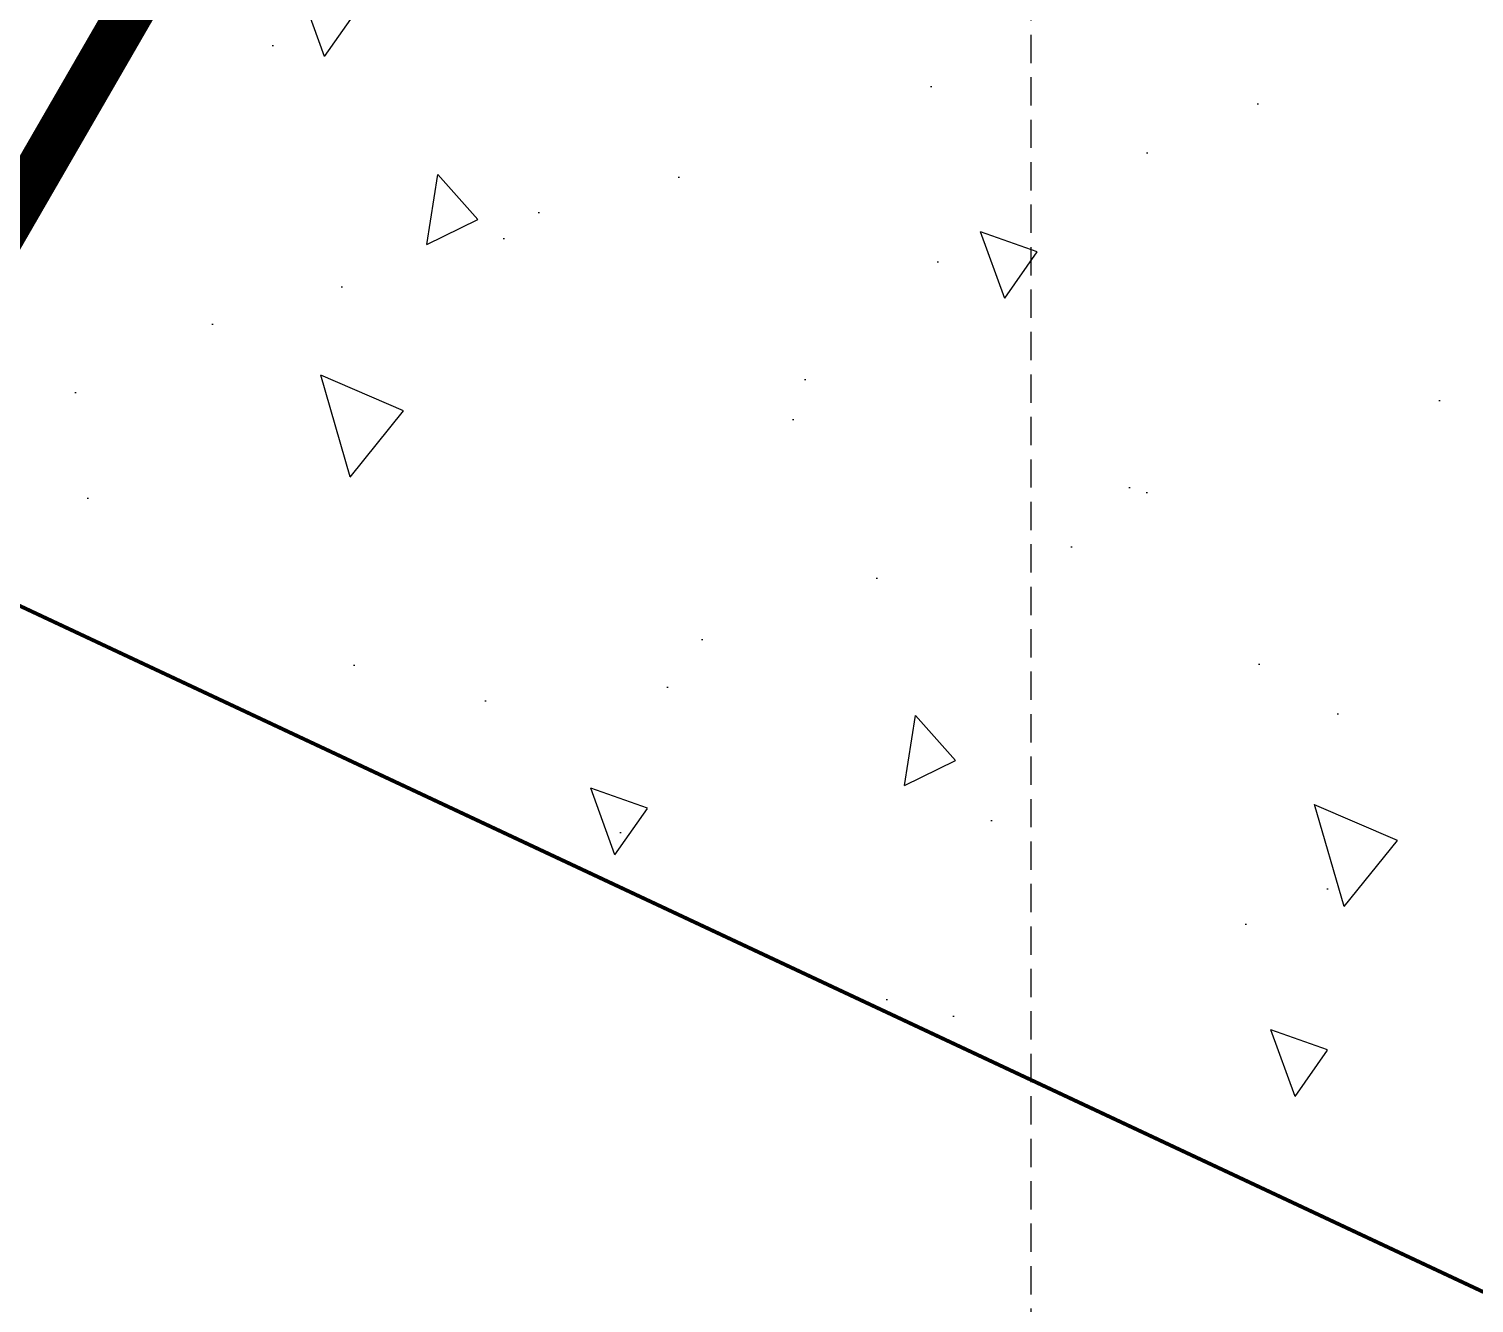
# Model space of a CAD drawing. Header units: millimetres. Extents: x -2069 to 10556, y -1036 to 8460.
# Drawn here: x 1993 to 2759, y 2714 to 3389 of the extents above; entities that cross this region are included whole.
import ezdxf

# ---------------------------------------------------------------- set-up
doc = ezdxf.new("R2010")
doc.units = ezdxf.units.MM
doc.linetypes.add('HIDDEN2', pattern=[0.1875, 0.125, -0.0625])
doc.layers.add('F_CONC', color=7, linetype='Continuous')
doc.layers.add('Hatch', color=8, linetype='Continuous')

msp = doc.modelspace()

# ---------------------------------------------------------------- hatches: boundary and pattern name
at = {"layer": 'F_CONC', "true_color": 0x636466}
h = msp.add_hatch(dxfattribs=at)
h.set_pattern_fill('AR-CONC', color=251, scale=50, angle=59.984)
h.set_pattern_definition([(109.984, (-45175.45, 41183.1), (206.5699, 294.837), [37.5, -412.5]), (54.984, (-45175.45, 41183.1), (-360.3608, 128.0676), [30, -330]), (160.43544, (-45158.24, 41207.68), (-153.791, 422.9046), [31.87, -350.571]), (106.1682, (-45262.04, 41233.13), (338.5998, 420.6547), [56.25, -618.75]), (156.6196, (-45233.8, 41268.2), (-187.959, 648.3027), [47.805, -525.857]), (51.1682, (-45262.04, 41233.13), (-187.959, 648.3027), [45, -495]), (80.984, (-45215.38, 41263.92), (323.6099, 157.7233), [37.5, -412.5]), (25.984, (-45215.38, 41263.92), (-253.0903, 286.7168), [30, -330]), (131.43544, (-45188.4, 41277.06), (70.5196, 444.44), [31.87, -350.571]), (97.484, (-45175.45, 41183.11), (-141.0826, 88.52824), [0, -326, 0, -335, 0, -331.25]), (67.484, (-45175.45, 41183.1), (-104.95855, 212.5447), [0, -191, 0, -318.5, 0, -126.25]), (27.484, (-45231.23, 41086.56), (143.28512, 225.47317), [0, -125, 0, -390, 0, -517.5]), (17.484, (-45256.24, 41043.27), (102.5273, 277.52464), [0, -162.5, 0, -259, 0, -367.5])])
h.paths.add_polyline_path([(2773.87, 2715.04), (2773.87, 4013.87), (3524.24, 4013.87), (3524.24, 5312.7), (4274.6, 5312.7), (4274.6, 6605.27), (3131.41, 7265.71), (986.55, 3553.1)])

# ---------------------------------------------------------------- linework, layer by layer
at = {"color": 251, "linetype": 'HIDDEN2', "ltscale": 120, "true_color": 0x636466}
msp.add_xline((2523.87, 702.92), (0, 1), dxfattribs=at)
at = {"layer": 'F_CONC', "const_width": 2}
msp.add_lwpolyline([(2773.87, 2715.04), (2773.87, 4013.87), (3524.24, 4013.87), (3524.24, 5312.7), (4274.6, 5312.7), (4274.6, 6605.27), (3131.41, 7265.71), (986.55, 3553.1), (2773.87, 2715.04)], dxfattribs=at)
at = {"layer": 'Hatch', "const_width": 25}
msp.add_lwpolyline([(4453.78, 7565.1), (1810.69, 2990.09)], dxfattribs=at)

doc.saveas('drawing.dxf')
